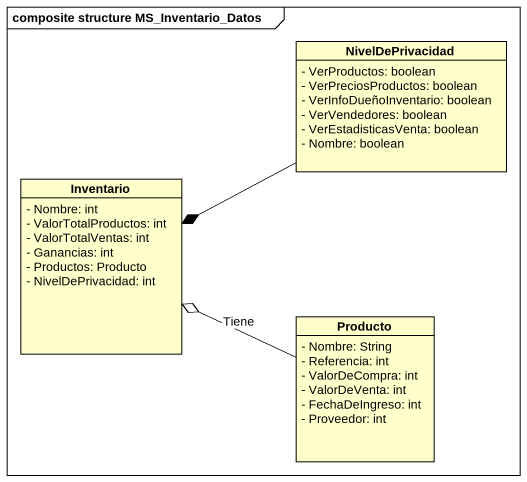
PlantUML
@startuml
mainframe composite structure MS_Inventario_Datos
hide circle
hide empty members
skinparam classAttributeIconSize 0
class NivelDePrivacidad {
  - VerProductos: boolean
  - VerPreciosProductos: boolean
  - VerInfoDueñoInventario: boolean
  - VerVendedores: boolean
  - VerEstadisticasVenta: boolean
  - Nombre: boolean
}
class Inventario {
  - Nombre: int
  - ValorTotalProductos: int
  - ValorTotalVentas: int
  - Ganancias: int
  - Productos: Producto
  - NivelDePrivacidad: int
}
class Producto {
  - Nombre: String
  - Referencia: int
  - ValorDeCompra: int
  - ValorDeVenta: int
  - FechaDeIngreso: int
  - Proveedor: int
}
NivelDePrivacidad -left-* Inventario
Producto -left-o Inventario : Tiene
@enduml
